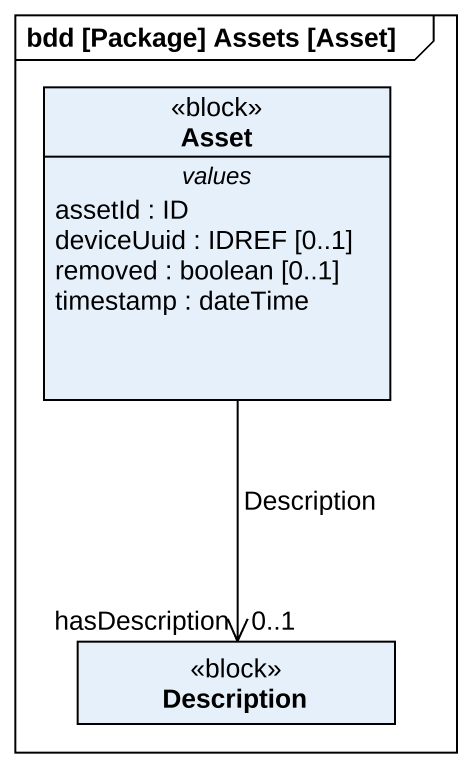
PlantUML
@startuml
mainframe bdd [Package] Assets [Asset]
hide circle
hide empty members
class Asset <<block>> {
  -- values --
  assetId : ID
  deviceUuid : IDREF [0..1]
  removed : boolean [0..1]
  timestamp : dateTime
}
class Description <<block>>
Asset --> "hasDescription\n0..1" Description : Description
@enduml
